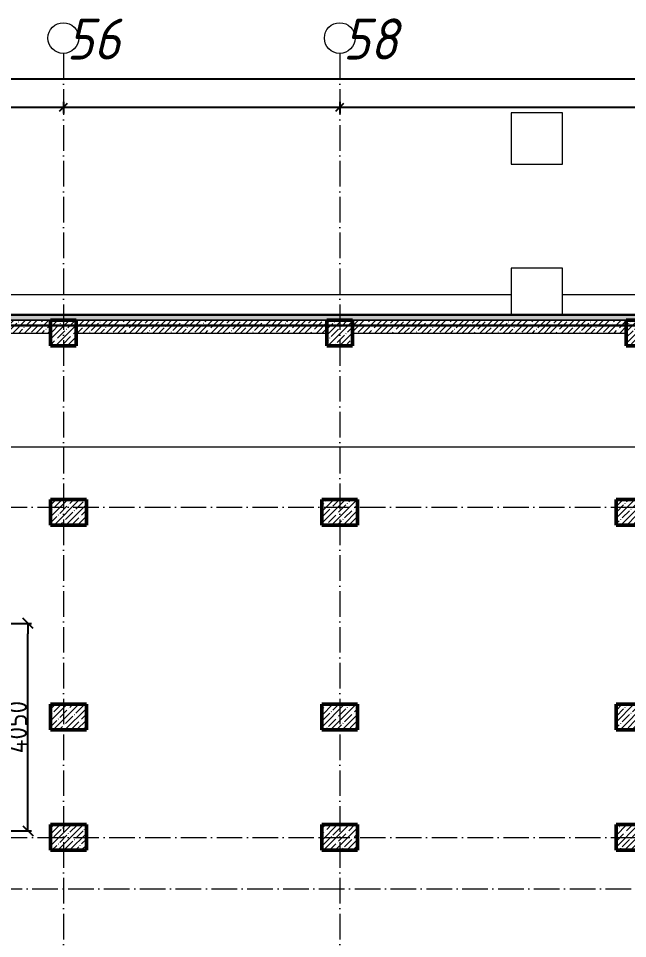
# Model space of a CAD drawing. Header units: millimetres. Extents: x -401725 to 250493, y 305116 to 802890.
# Drawn here: x -273880 to -261976, y 532622 to 550593 of the extents above; entities that cross this region are included whole.
import ezdxf

# ---------------------------------------------------------------- set-up
doc = ezdxf.new("R2010")
doc.units = ezdxf.units.MM
doc.linetypes.add('50_200_ШТРИХ_1Т_ш5_п1_п1_', pattern=[700, 500, -100, 0, -100])
for name, color, linetype, lineweight in [('A-____-____-DIMS', 7, 'Continuous', 9), ('A-FLOR-____-OTLN', 7, 'Continuous', 9), ('A-WALL-____-MCUT', 7, 'Continuous', 13), ('A-WALL-____-MCUT-1', 7, 'Continuous', 9), ('A-WALL-____-MCUT-3', 7, 'Continuous', 9), ('A-WALL-____-PATT-1', 7, 'Continuous', 9), ('A-WALL-FNSH-MCUT-1', 7, 'Continuous', 9), ('S-COLS-____-MCUT', 7, 'Continuous', 50), ('S-COLS-____-OTLN', 7, 'Continuous', 9), ('S-GRID-____-IDEN', 7, 'Continuous', 9), ('S-GRID-____-OTLN-1', 7, '50_200_ШТРИХ_1Т_ш5_п1_п1_', 9), ('Текстовые примечания', 7, 'Continuous', 9)]:
    doc.layers.add(name, color=color, linetype=linetype, lineweight=lineweight)
doc.layers.add('G-____-____-SYMB-1', color=9, linetype='Continuous', lineweight=9, true_color=0x808080)
doc.styles.add('ISOCPEUR_I', font='isocpeui.ttf', dxfattribs={"width": 0.9, "height": 2.5})
doc.styles.add('ISOCPEUR_I_9', font='isocpeui.ttf', dxfattribs={"width": 0.9, "height": 250})
doc.styles.add('СПДС', font='isocpeur.ttf', dxfattribs={"width": 0.9})
doc.dimstyles.new('ISO-2_5_0_9К_БОЛЬШОЙ_ОСИ', dxfattribs={"dimscale": 304.8, "dimtxt": 248.995294, "dimasz": 0.492126, "dimexe": 0.393701, "dimexo": 0, "dimgap": 0, "dimtad": 1, "dimdec": 0, "dimzin": 0, "dimdsep": 46, "dimtxsty": 'ISOCPEUR_I', "dimblk1": 'OBLIQUE', "dimblk2": 'OBLIQUE', "dimsah": 1, "dimcen": 0.09, "dimdle": 0.393701, "dimazin": 0, "dimtfac": 1, "dimtdec": 4, "dimtix": 1, "dimtmove": 0, "dimatfit": 3, "dimfxl": 1, "dimtvp": 1, "dimtolj": 1, "dimtzin": 0, "dimarcsym": 2})
doc.dimstyles.new('ISO-2_5_0_9К_БОЛЬШОЙ_ОСИ_2', dxfattribs={"dimscale": 304.8, "dimtxt": 248.995294, "dimasz": 0.492126, "dimexe": 0.393701, "dimexo": 0, "dimgap": 0, "dimtad": 1, "dimdec": 0, "dimzin": 0, "dimdsep": 46, "dimtxsty": 'ISOCPEUR_I_9', "dimblk1": 'OBLIQUE', "dimblk2": 'OBLIQUE', "dimsah": 1, "dimcen": 0.09, "dimdle": 0.393701, "dimazin": 0, "dimtfac": 1, "dimtdec": 4, "dimtix": 1, "dimtmove": 2, "dimatfit": 3, "dimfxl": 1, "dimtvp": 1, "dimtolj": 1, "dimtzin": 0, "dimarcsym": 2})
doc.dimstyles.new('Размера А3', dxfattribs={"dimtxt": 200, "dimasz": 100, "dimexe": 70, "dimexo": 100, "dimgap": 20, "dimtad": 1, "dimdec": 0, "dimrnd": 10, "dimzin": 0, "dimdsep": 46, "dimtxsty": 'СПДС', "dimblk": 'ARROWHEAD_6', "dimcen": 1, "dimclrd": 256, "dimclre": 256, "dimclrt": 256, "dimazin": 0, "dimtfac": 1, "dimtdec": 0, "dimtmove": 2, "dimatfit": 3, "dimfxl": 1, "dimtolj": 1, "dimtzin": 0, "dimarcsym": 0})
pattern_1 = [(45, (-350751.34, 459015.94), (-114.04925, 114.04925), []), (45, (-350637.3, 459015.94), (-114.04925, 114.04925), [201.612, -40.322, 3.353, -36.97])]

# ---------------------------------------------------------------- blocks, each defined once
blk = doc.blocks.new('BSC_Колонна _Прямоугольная - 500х500-V32-АР1_Кладочный план подвала в осях 1-64_Ю-ЯЯ')
at = {"layer": 'S-COLS-____-OTLN'}
h = blk.add_hatch(dxfattribs=at)
h.set_pattern_fill('FP_39', color=256, style=0, pattern_type=2)
h.set_pattern_definition([(45, (-89000, -85431.04), (-114.04925, 114.04925), []), (45, (-88885.95, -85431.04), (-114.04925, 114.04925), [201.613, -40.323, 3.353, -36.97])])
h.paths.add_polyline_path([(-250, -250), (250, -250), (250, 250), (-250, 250)], flags=0)
at = {"layer": 'S-COLS-____-MCUT'}
for p, q in [((250, 250), (-250, 250)), ((-250, 250), (-250, -250)), ((250, -250), (250, 250)), ((-250, -250), (250, -250))]:
    blk.add_line(p, q, dxfattribs=at)
blk = doc.blocks.new('BSC_Колонна _Прямоугольная - 500х500-V33-АР1_Кладочный план подвала в осях 1-64_Ю-ЯЯ')
at = {"layer": 'S-COLS-____-OTLN'}
h = blk.add_hatch(dxfattribs=at)
h.set_pattern_fill('FP_40', color=256, style=0, pattern_type=2)
h.set_pattern_definition([(45, (-83150, -85431.04), (-114.04925, 114.04925), []), (45, (-83035.95, -85431.04), (-114.04925, 114.04925), [201.613, -40.323, 3.353, -36.97])])
h.paths.add_polyline_path([(-250, -250), (250, -250), (250, 250), (-250, 250)], flags=0)
at = {"layer": 'S-COLS-____-MCUT'}
for p, q in [((250, 250), (-250, 250)), ((-250, 250), (-250, -250)), ((250, -250), (250, 250)), ((-250, -250), (250, -250))]:
    blk.add_line(p, q, dxfattribs=at)
blk = doc.blocks.new('BSC_Колонна _Прямоугольная - 500х500-V35-АР1_Кладочный план подвала в осях 1-64_Ю-ЯЯ')
at = {"layer": 'S-COLS-____-OTLN'}
h = blk.add_hatch(dxfattribs=at)
h.set_pattern_fill('FP_42', color=256, style=0, pattern_type=2)
h.set_pattern_definition([(45, (-77750, -85431.04), (-114.04925, 114.04925), []), (45, (-77635.95, -85431.04), (-114.04925, 114.04925), [201.613, -40.323, 3.353, -36.97])])
h.paths.add_polyline_path([(-250, -250), (250, -250), (250, 250), (-250, 250)], flags=0)
at = {"layer": 'S-COLS-____-MCUT'}
for p, q in [((250, 250), (-250, 250)), ((-250, 250), (-250, -250)), ((250, -250), (250, 250)), ((-250, -250), (250, -250))]:
    blk.add_line(p, q, dxfattribs=at)
blk = doc.blocks.new('BSC_Колонна _Прямоугольная - 500х700-V145-АР1_Кладочный план подвала в осях 1-64_Ю-ЯЯ')
at = {"layer": 'S-COLS-____-OTLN'}
h = blk.add_hatch(dxfattribs=at)
h.set_pattern_fill('FP_162', color=256, style=0, pattern_type=2)
h.set_pattern_definition([(315, (-75581.04, 77850), (114.04925, 114.04925), []), (315, (-75581.04, 77735.95), (114.04925, 114.04925), [201.613, -40.323, 3.353, -36.97])])
h.paths.add_polyline_path([(-250, 350), (-250, -350), (250, -350), (250, 350)], flags=0)
at = {"layer": 'S-COLS-____-MCUT'}
for p, q in [((250, 350), (-250, 350)), ((-250, 350), (-250, -350)), ((250, -350), (250, 350)), ((-250, -350), (250, -350))]:
    blk.add_line(p, q, dxfattribs=at)
blk = doc.blocks.new('BSC_Колонна _Прямоугольная - 500х700-V146-АР1_Кладочный план подвала в осях 1-64_Ю-ЯЯ')
at = {"layer": 'S-COLS-____-OTLN'}
h = blk.add_hatch(dxfattribs=at)
h.set_pattern_fill('FP_163', color=256, style=0, pattern_type=2)
h.set_pattern_definition([(315, (-75581.04, 83150), (114.04925, 114.04925), []), (315, (-75581.04, 83035.95), (114.04925, 114.04925), [201.613, -40.323, 3.353, -36.97])])
h.paths.add_polyline_path([(-250, 350), (-250, -350), (250, -350), (250, 350)], flags=0)
at = {"layer": 'S-COLS-____-MCUT'}
for p, q in [((250, 350), (-250, 350)), ((-250, 350), (-250, -350)), ((250, -350), (250, 350)), ((-250, -350), (250, -350))]:
    blk.add_line(p, q, dxfattribs=at)
blk = doc.blocks.new('BSC_Колонна _Прямоугольная - 500х700-V147-АР1_Кладочный план подвала в осях 1-64_Ю-ЯЯ')
at = {"layer": 'S-COLS-____-OTLN'}
h = blk.add_hatch(dxfattribs=at)
h.set_pattern_fill('FP_164', color=256, style=0, pattern_type=2)
h.set_pattern_definition([(315, (-75581.04, 88900), (114.04925, 114.04925), []), (315, (-75581.04, 88785.95), (114.04925, 114.04925), [201.613, -40.323, 3.353, -36.97])])
h.paths.add_polyline_path([(-250, 350), (-250, -350), (250, -350), (250, 350)], flags=0)
at = {"layer": 'S-COLS-____-MCUT'}
for p, q in [((250, 350), (-250, 350)), ((-250, 350), (-250, -350)), ((250, -350), (250, 350)), ((-250, -350), (250, -350))]:
    blk.add_line(p, q, dxfattribs=at)
blk = doc.blocks.new('BSC_Колонна _Прямоугольная - 500х700-V148-АР1_Кладочный план подвала в осях 1-64_Ю-ЯЯ')
at = {"layer": 'S-COLS-____-OTLN'}
h = blk.add_hatch(dxfattribs=at)
h.set_pattern_fill('FP_165', color=256, style=0, pattern_type=2)
h.set_pattern_definition([(315, (-77931.04, 77850), (114.04925, 114.04925), []), (315, (-77931.04, 77735.95), (114.04925, 114.04925), [201.613, -40.323, 3.353, -36.97])])
h.paths.add_polyline_path([(-250, 350), (-250, -350), (250, -350), (250, 350)], flags=0)
at = {"layer": 'S-COLS-____-MCUT'}
for p, q in [((250, 350), (-250, 350)), ((-250, 350), (-250, -350)), ((250, -350), (250, 350)), ((-250, -350), (250, -350))]:
    blk.add_line(p, q, dxfattribs=at)
blk = doc.blocks.new('BSC_Колонна _Прямоугольная - 500х700-V149-АР1_Кладочный план подвала в осях 1-64_Ю-ЯЯ')
at = {"layer": 'S-COLS-____-OTLN'}
h = blk.add_hatch(dxfattribs=at)
h.set_pattern_fill('FP_166', color=256, style=0, pattern_type=2)
h.set_pattern_definition([(315, (-77931.04, 83150), (114.04925, 114.04925), []), (315, (-77931.04, 83035.95), (114.04925, 114.04925), [201.613, -40.323, 3.353, -36.97])])
h.paths.add_polyline_path([(-250, 350), (-250, -350), (250, -350), (250, 350)], flags=0)
at = {"layer": 'S-COLS-____-MCUT'}
for p, q in [((250, 350), (-250, 350)), ((-250, 350), (-250, -350)), ((250, -350), (250, 350)), ((-250, -350), (250, -350))]:
    blk.add_line(p, q, dxfattribs=at)
blk = doc.blocks.new('BSC_Колонна _Прямоугольная - 500х700-V150-АР1_Кладочный план подвала в осях 1-64_Ю-ЯЯ')
at = {"layer": 'S-COLS-____-OTLN'}
h = blk.add_hatch(dxfattribs=at)
h.set_pattern_fill('FP_167', color=256, style=0, pattern_type=2)
h.set_pattern_definition([(315, (-77931.04, 88900), (114.04925, 114.04925), []), (315, (-77931.04, 88785.95), (114.04925, 114.04925), [201.613, -40.323, 3.353, -36.97])])
h.paths.add_polyline_path([(-250, 350), (-250, -350), (250, -350), (250, 350)], flags=0)
at = {"layer": 'S-COLS-____-MCUT'}
for p, q in [((250, 350), (-250, 350)), ((-250, 350), (-250, -350)), ((250, -350), (250, 350)), ((-250, -350), (250, -350))]:
    blk.add_line(p, q, dxfattribs=at)
blk = doc.blocks.new('BSC_Колонна _Прямоугольная - 500х700-V151-АР1_Кладочный план подвала в осях 1-64_Ю-ЯЯ')
at = {"layer": 'S-COLS-____-OTLN'}
h = blk.add_hatch(dxfattribs=at)
h.set_pattern_fill('FP_168', color=256, style=0, pattern_type=2)
h.set_pattern_definition([(315, (-81931.04, 77850), (114.04925, 114.04925), []), (315, (-81931.04, 77735.95), (114.04925, 114.04925), [201.613, -40.323, 3.353, -36.97])])
h.paths.add_polyline_path([(-250, 350), (-250, -350), (250, -350), (250, 350)], flags=0)
at = {"layer": 'S-COLS-____-MCUT'}
for p, q in [((250, 350), (-250, 350)), ((-250, 350), (-250, -350)), ((250, -350), (250, 350)), ((-250, -350), (250, -350))]:
    blk.add_line(p, q, dxfattribs=at)
blk = doc.blocks.new('BSC_Колонна _Прямоугольная - 500х700-V152-АР1_Кладочный план подвала в осях 1-64_Ю-ЯЯ')
at = {"layer": 'S-COLS-____-OTLN'}
h = blk.add_hatch(dxfattribs=at)
h.set_pattern_fill('FP_169', color=256, style=0, pattern_type=2)
h.set_pattern_definition([(315, (-81931.04, 83150), (114.04925, 114.04925), []), (315, (-81931.04, 83035.95), (114.04925, 114.04925), [201.613, -40.323, 3.353, -36.97])])
h.paths.add_polyline_path([(-250, 350), (-250, -350), (250, -350), (250, 350)], flags=0)
at = {"layer": 'S-COLS-____-MCUT'}
for p, q in [((250, 350), (-250, 350)), ((-250, 350), (-250, -350)), ((250, -350), (250, 350)), ((-250, -350), (250, -350))]:
    blk.add_line(p, q, dxfattribs=at)
blk = doc.blocks.new('BSC_Колонна _Прямоугольная - 500х700-V153-АР1_Кладочный план подвала в осях 1-64_Ю-ЯЯ')
at = {"layer": 'S-COLS-____-OTLN'}
h = blk.add_hatch(dxfattribs=at)
h.set_pattern_fill('FP_170', color=256, style=0, pattern_type=2)
h.set_pattern_definition([(315, (-81931.04, 88900), (114.04925, 114.04925), []), (315, (-81931.04, 88785.95), (114.04925, 114.04925), [201.613, -40.323, 3.353, -36.97])])
h.paths.add_polyline_path([(-250, 350), (-250, -350), (250, -350), (250, 350)], flags=0)
at = {"layer": 'S-COLS-____-MCUT'}
for p, q in [((250, 350), (-250, 350)), ((-250, 350), (-250, -350)), ((250, -350), (250, 350)), ((-250, -350), (250, -350))]:
    blk.add_line(p, q, dxfattribs=at)
blk = doc.blocks.new('Ось сетки - Круг_Ø6_00__ISO-2_5_0_9K_-25732049-АР1_Кладочный план подвала в осях 1-64_Ю-ЯЯ')
at = {"layer": 'S-GRID-____-IDEN'}
blk.add_circle((0, 0), 3, dxfattribs=at)
blk = doc.blocks.new('_Oblique')
at = {"color": 0, "linetype": 'ByBlock', "lineweight": -2}
blk.add_line((-0.5, -0.5), (0.5, 0.5), dxfattribs=at)
blk = doc.blocks.new('*D8390')
at = {"layer": 'A-____-____-DIMS', "color": 0, "lineweight": -2, "transparency": 16777216}
for p, q in [((-276021, 548856), (-272881, 548856)), ((-275901, 548962), (-275901, 548736)), ((-273001, 548962), (-273001, 548736))]:
    blk.add_line(p, q, dxfattribs=at)
at = {"layer": 'Defpoints', "color": 0, "transparency": 16777216}
for p in [(-275901, 548962), (-273001, 548962), (-273001, 548856)]:
    blk.add_point(p, dxfattribs=at)
at = {"layer": 'A-____-____-DIMS', "color": 0, "lineweight": -2, "transparency": 16777216, "xscale": 150, "yscale": 150, "zscale": 150, "rotation": 180}
blk.add_blockref('_Oblique', (-275901, 548856), dxfattribs=at)
at = {"layer": 'A-____-____-DIMS', "color": 0, "lineweight": -2, "transparency": 16777216, "xscale": 150, "yscale": 150, "zscale": 150}
blk.add_blockref('_Oblique', (-273001, 548856), dxfattribs=at)
at = {"layer": 'A-____-____-DIMS', "color": 0, "transparency": 16777216, "insert": (-274451, 548858), "char_height": 2.5, "width": 758.48, "attachment_point": 5, "style": 'ISOCPEUR_I'}
blk.add_mtext('\\A1;2900', dxfattribs=at)
blk = doc.blocks.new('*D8391')
at = {"layer": 'A-____-____-DIMS', "color": 0, "lineweight": -2, "transparency": 16777216}
for p, q in [((-273121, 548856), (-267481, 548856)), ((-273001, 548962), (-273001, 548736)), ((-267601, 548962), (-267601, 548736))]:
    blk.add_line(p, q, dxfattribs=at)
at = {"layer": 'Defpoints', "color": 0, "transparency": 16777216}
for p in [(-273001, 548962), (-267601, 548962), (-267601, 548856)]:
    blk.add_point(p, dxfattribs=at)
at = {"layer": 'A-____-____-DIMS', "color": 0, "lineweight": -2, "transparency": 16777216, "xscale": 150, "yscale": 150, "zscale": 150, "rotation": 180}
blk.add_blockref('_Oblique', (-273001, 548856), dxfattribs=at)
at = {"layer": 'A-____-____-DIMS', "color": 0, "lineweight": -2, "transparency": 16777216, "xscale": 150, "yscale": 150, "zscale": 150}
blk.add_blockref('_Oblique', (-267601, 548856), dxfattribs=at)
at = {"layer": 'A-____-____-DIMS', "color": 0, "transparency": 16777216, "insert": (-270301, 548858), "char_height": 2.5, "width": 781.46, "attachment_point": 5, "style": 'ISOCPEUR_I'}
blk.add_mtext('\\A1;5400', dxfattribs=at)
blk = doc.blocks.new('*D8392')
at = {"layer": 'A-____-____-DIMS', "color": 0, "lineweight": -2, "transparency": 16777216}
for p, q in [((-267721, 548856), (-261531, 548856)), ((-267601, 548962), (-267601, 548736)), ((-261651, 548962), (-261651, 548736))]:
    blk.add_line(p, q, dxfattribs=at)
at = {"layer": 'Defpoints', "color": 0, "transparency": 16777216}
for p in [(-267601, 548962), (-261651, 548962), (-261651, 548856)]:
    blk.add_point(p, dxfattribs=at)
at = {"layer": 'A-____-____-DIMS', "color": 0, "lineweight": -2, "transparency": 16777216, "xscale": 150, "yscale": 150, "zscale": 150, "rotation": 180}
blk.add_blockref('_Oblique', (-267601, 548856), dxfattribs=at)
at = {"layer": 'A-____-____-DIMS', "color": 0, "lineweight": -2, "transparency": 16777216, "xscale": 150, "yscale": 150, "zscale": 150}
blk.add_blockref('_Oblique', (-261651, 548856), dxfattribs=at)
at = {"layer": 'A-____-____-DIMS', "color": 0, "transparency": 16777216, "insert": (-264626, 548858), "char_height": 2.5, "width": 758.48, "attachment_point": 5, "style": 'ISOCPEUR_I'}
blk.add_mtext('\\A1;5950', dxfattribs=at)
blk = doc.blocks.new('*D8396')
at = {"layer": 'A-____-____-DIMS', "color": 0, "lineweight": -2, "transparency": 16777216}
for p, q in [((-353221, 549409), (-301868, 549409)), ((-353101, 549515), (-353101, 549289)), ((-249481, 549409), (-300989, 549409)), ((-249601, 549515), (-249601, 549289))]:
    blk.add_line(p, q, dxfattribs=at)
at = {"layer": 'Defpoints', "color": 0, "transparency": 16777216}
for p in [(-353101, 549515), (-249601, 549515), (-249601, 549409)]:
    blk.add_point(p, dxfattribs=at)
at = {"layer": 'A-____-____-DIMS', "color": 0, "lineweight": -2, "transparency": 16777216, "xscale": 150, "yscale": 150, "zscale": 150, "rotation": 180}
blk.add_blockref('_Oblique', (-353101, 549409), dxfattribs=at)
at = {"layer": 'A-____-____-DIMS', "color": 0, "lineweight": -2, "transparency": 16777216, "xscale": 150, "yscale": 150, "zscale": 150}
blk.add_blockref('_Oblique', (-249601, 549409), dxfattribs=at)
at = {"layer": 'A-____-____-DIMS', "color": 0, "transparency": 16777216, "insert": (-301969, 549735), "char_height": 250, "width": 1080.26, "attachment_point": 1, "line_spacing_factor": 1.149209, "style": 'ISOCPEUR_I_9'}
blk.add_mtext('\\A1;103500', dxfattribs=at)
blk = doc.blocks.new('ARROWHEAD_6')
at = {"color": 0, "linetype": 'Continuous'}
for p, q in [((0, 0), (-1, 0)), ((-0.5, -0.5), (0.5, 0.5))]:
    blk.add_line(p, q, dxfattribs=at)
blk = doc.blocks.new('*D8540')
at = {"lineweight": -2, "transparency": 16777216}
for p, q in [((-275131, 538777), (-273622, 538777)), ((-273692, 534927), (-273692, 538577)), ((-275131, 534727), (-273622, 534727))]:
    blk.add_line(p, q, dxfattribs=at)
at = {"layer": 'Defpoints', "color": 0, "transparency": 16777216}
for p in [(-275231, 538777), (-273692, 538777), (-275231, 534727)]:
    blk.add_point(p, dxfattribs=at)
at = {"lineweight": -2, "transparency": 16777216, "xscale": 200, "yscale": 200, "zscale": 200}
for p, rotation in [((-273692, 538777), 90), ((-273692, 534727), 270)]:
    blk.add_blockref('ARROWHEAD_6', p, dxfattribs=dict(at, rotation=rotation))
at = {"lineweight": 25, "transparency": 16777216, "insert": (-273912, 536752), "char_height": 400, "attachment_point": 5, "rotation": 90, "style": 'СПДС'}
blk.add_mtext('\\A1;4050', dxfattribs=at)

msp = doc.modelspace()

# ---------------------------------------------------------------- hatches: boundary and pattern name
at = {"layer": 'A-WALL-____-PATT-1'}
h = msp.add_hatch(dxfattribs=at)
h.set_pattern_fill('FP_54', color=256, style=0, pattern_type=2)
h.set_pattern_definition([(0, (-350751.34, 459015.94), (120.967, 69.841), [80.645, -161.29]), (120, (-350751.34, 459015.94), (-120.96808, 69.84086), [80.645, -161.29]), (60, (-350751.34, 459015.94), (-8e-05, 139.68186), [0, -161.29, 80.645, 0])])
h.paths.add_polyline_path([(-249499.3432, 544698.983), (-249499.3432, 544798.983), (-324701.3432, 544798.983), (-324701.3432, 544698.983), (-249501.3432, 544698.983)], flags=0)
h.paths.add_polyline_path([(-326301.3432, 544698.983), (-326301.3432, 544798.983), (-353203.3432, 544798.983), (-353203.3432, 544698.983), (-329555.828, 544698.983)], flags=0)
h = msp.add_hatch(dxfattribs=at)
h.set_pattern_fill('FP_1', color=256, style=0, pattern_type=2)
h.set_pattern_definition(pattern_1)
h.paths.add_polyline_path([(-275501.3432, 544446.983), (-273251.3432, 544446.983), (-273251.3432, 544696.983), (-275501.3432, 544696.983)], flags=0)
h = msp.add_hatch(dxfattribs=at)
h.set_pattern_fill('FP_1', color=256, style=0, pattern_type=2)
h.set_pattern_definition(pattern_1)
h.paths.add_polyline_path([(-267851.3432, 544446.983), (-267851.3432, 544696.983), (-272751.3432, 544696.983), (-272751.3432, 544446.983)], flags=0)
h = msp.add_hatch(dxfattribs=at)
h.set_pattern_fill('FP_1', color=256, style=0, pattern_type=2)
h.set_pattern_definition(pattern_1)
h.paths.add_polyline_path([(-262001.3432, 544446.983), (-262001.3432, 544696.983), (-267351.3432, 544696.983), (-267351.3432, 544446.983), (-265927.0215, 544446.983)], flags=0)

# ---------------------------------------------------------------- linework, layer by layer
at = {"layer": 'A-FLOR-____-OTLN'}
for p, q in [((-263251.3432, 548746.983), (-264251.3432, 548746.983)), ((-264251.3432, 548746.983), (-264251.3432, 547746.983)), ((-263251.3432, 547746.983), (-263251.3432, 548746.983)), ((-264251.3432, 547746.983), (-263251.3432, 547746.983)), ((-263251.3432, 545716.983), (-264251.3432, 545716.983)), ((-264251.3432, 545716.983), (-264251.3432, 544806.983)), ((-263251.3432, 544806.983), (-263251.3432, 545716.983)), ((-264251.3432, 545196.983), (-276001.3432, 545196.983)), ((-258101.3432, 545196.983), (-263251.3432, 545196.983))]:
    msp.add_line(p, q, dxfattribs=at)
at = {"layer": 'A-WALL-____-MCUT'}
for p, q in [((-249391.3432, 544806.983), (-324701.3432, 544806.983)), ((-324701.3432, 544798.983), (-249399.3432, 544798.983))]:
    msp.add_line(p, q, dxfattribs=at)
at = {"layer": 'A-WALL-____-MCUT-1'}
for p, q in [((-275501.3432, 544696.983), (-273251.3432, 544696.983)), ((-273251.3432, 544696.983), (-275501.3432, 544696.983)), ((-272751.3432, 544696.983), (-267851.3432, 544696.983)), ((-267851.3432, 544696.983), (-272751.3432, 544696.983)), ((-262001.3432, 544696.983), (-267351.3432, 544696.983)), ((-275501.3432, 544446.983), (-273251.3432, 544446.983)), ((-272751.3432, 544446.983), (-267851.3432, 544446.983)), ((-267351.3432, 544446.983), (-262001.3432, 544446.983))]:
    msp.add_line(p, q, dxfattribs=at)
at = {"layer": 'A-WALL-____-MCUT-3'}
msp.add_line((-324701.3432, 544698.983), (-249499.3432, 544698.983), dxfattribs=at)
at = {"layer": 'A-WALL-FNSH-MCUT-1'}
msp.add_line((-267351.3432, 544696.983), (-262001.3432, 544696.983), dxfattribs=at)
at = {"layer": 'G-____-____-SYMB-1'}
msp.add_line((-355613.4461, 542224.9935), (-246620.9926, 542224.9935), dxfattribs=at)
at = {"layer": 'S-GRID-____-OTLN-1'}
for p, q in [((-273001.3432, 549908.7924), (-273001.3432, 499110.3507)), ((-267601.3432, 549908.7924), (-267601.3432, 499110.3507)), ((-246676.9366, 544596.983), (-355420.1134, 544596.983)), ((-355420.1134, 541046.983), (-246676.9366, 541046.983)), ((-301509.3255, 534596.983), (-246676.9366, 534596.983)), ((-316313.8972, 533596.983), (-246676.9366, 533596.983))]:
    msp.add_line(p, q, dxfattribs=at)
at = {"layer": 'Текстовые примечания', "color": 1, "lineweight": 30}
msp.add_lwpolyline([(-19349.125, 544596.983), (-401724.6123, 544596.983)], dxfattribs=at)

# ---------------------------------------------------------------- block references
at = {"layer": 'S-COLS-____-OTLN'}
for name, p in [('BSC_Колонна _Прямоугольная - 500х500-V35-АР1_Кладочный план подвала в осях 1-64_Ю-ЯЯ', (-273001.3432, 544446.983)), ('BSC_Колонна _Прямоугольная - 500х500-V33-АР1_Кладочный план подвала в осях 1-64_Ю-ЯЯ', (-267601.3432, 544446.983)), ('BSC_Колонна _Прямоугольная - 500х500-V32-АР1_Кладочный план подвала в осях 1-64_Ю-ЯЯ', (-261751.3432, 544446.983))]:
    msp.add_blockref(name, p, dxfattribs=at)
at = {"layer": 'S-COLS-____-OTLN', "rotation": 89.9999999999999}
for name, p in [('BSC_Колонна _Прямоугольная - 500х700-V151-АР1_Кладочный план подвала в осях 1-64_Ю-ЯЯ', (-272901.3432, 540946.983)), ('BSC_Колонна _Прямоугольная - 500х700-V152-АР1_Кладочный план подвала в осях 1-64_Ю-ЯЯ', (-267601.3432, 540946.983)), ('BSC_Колонна _Прямоугольная - 500х700-V153-АР1_Кладочный план подвала в осях 1-64_Ю-ЯЯ', (-261851.3432, 540946.983)), ('BSC_Колонна _Прямоугольная - 500х700-V148-АР1_Кладочный план подвала в осях 1-64_Ю-ЯЯ', (-272901.3432, 536946.983)), ('BSC_Колонна _Прямоугольная - 500х700-V149-АР1_Кладочный план подвала в осях 1-64_Ю-ЯЯ', (-267601.3432, 536946.983)), ('BSC_Колонна _Прямоугольная - 500х700-V150-АР1_Кладочный план подвала в осях 1-64_Ю-ЯЯ', (-261851.3432, 536946.9825)), ('BSC_Колонна _Прямоугольная - 500х700-V145-АР1_Кладочный план подвала в осях 1-64_Ю-ЯЯ', (-272901.3432, 534596.983)), ('BSC_Колонна _Прямоугольная - 500х700-V146-АР1_Кладочный план подвала в осях 1-64_Ю-ЯЯ', (-267601.3432, 534596.983)), ('BSC_Колонна _Прямоугольная - 500х700-V147-АР1_Кладочный план подвала в осях 1-64_Ю-ЯЯ', (-261851.3432, 534596.983))]:
    msp.add_blockref(name, p, dxfattribs=at)
at = {"layer": 'S-GRID-____-IDEN', "xscale": 99.99999999999993, "yscale": 99.99999999999993, "zscale": 99.99999999999993, "rotation": 180}
for p in [(-273001.3432, 550208.7924), (-267601.3432, 550208.7924)]:
    msp.add_blockref('Ось сетки - Круг_Ø6_00__ISO-2_5_0_9K_-25732049-АР1_Кладочный план подвала в осях 1-64_Ю-ЯЯ', p, dxfattribs=at)

# ---------------------------------------------------------------- texts
at = {"layer": 'S-GRID-____-IDEN', "char_height": 800, "width": 404.0505, "attachment_point": 1, "style": 'ISOCPEUR_I'}
for s, insert in [('56', (-272934.0498, 550589.9797)), ('58', (-267534.0498, 550589.9797))]:
    msp.add_mtext(s, dxfattribs=dict(at, insert=insert))

# ---------------------------------------------------------------- dimensions: what is measured, and where the dimension line sits
at = {"lineweight": 25}
dim = msp.add_linear_dim(base=(-273691.6012, 538776.983), p1=(-275231.3432, 534726.983), p2=(-275231.3432, 538776.983), angle=90, dimstyle='Размера А3', override={"dimtxt": 400, "dimasz": 200}, dxfattribs=at)
dim.commit()
dim.dimension.update_dxf_attribs({"geometry": '*D8540', "text_midpoint": (-273911.6012, 536751.983)})
at = {"layer": 'A-____-____-DIMS'}
dim = msp.add_linear_dim(base=(-249601.3432, 549408.6096), p1=(-353101.3432, 549514.6756), p2=(-249601.3432, 549514.6756), dimstyle='ISO-2_5_0_9К_БОЛЬШОЙ_ОСИ_2', override={"dimtxt": 400, "dimpost": '<>', "dimfxl": 103500}, dxfattribs=at)
dim.commit()
dim.dimension.update_dxf_attribs({"geometry": '*D8396', "text_midpoint": (-301428.493, 549568.5568), "dimtype": 160})
for base, p1, p2, override, picture, middle in [((-273001.3432, 548856.3903), (-275901.3432, 548962.4563), (-273001.3432, 548962.4563), {"dimtxt": 400, "dimpost": '<>', "dimfxl": 2900}, '*D8390', (-274451.3432, 548857.6403)), ((-267601.3432, 548856.3903), (-273001.3432, 548962.4563), (-267601.3432, 548962.4563), {"dimtxt": 400, "dimpost": '<>', "dimfxl": 5400}, '*D8391', (-270301.3432, 548857.6403)), ((-261651.3432, 548856.3903), (-267601.3432, 548962.4563), (-261651.3432, 548962.4563), {"dimtxt": 400, "dimpost": '<>', "dimfxl": 5950}, '*D8392', (-264626.3432, 548857.6403))]:
    dim = msp.add_linear_dim(base=base, p1=p1, p2=p2, dimstyle='ISO-2_5_0_9К_БОЛЬШОЙ_ОСИ', override=override, dxfattribs=at)
    dim.commit()
    dim.dimension.update_dxf_attribs({"geometry": picture, "text_midpoint": middle})

doc.saveas('drawing.dxf')
